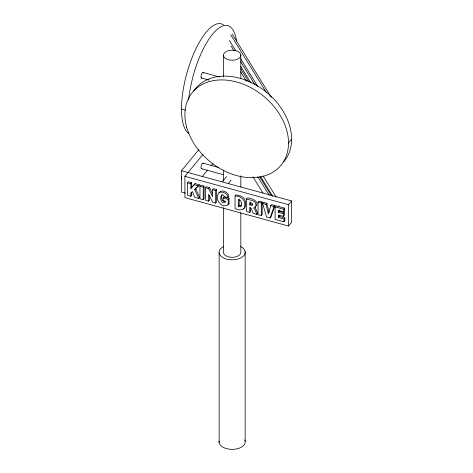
<?xml version="1.0" encoding="UTF-8"?>
<svg xmlns="http://www.w3.org/2000/svg" width="473" height="473" viewBox="0 0 473 473"><rect width="100%" height="100%" fill="white"/><g stroke="black" fill="none" stroke-linecap="round" stroke-linejoin="round"><path stroke-width="0.71" d="M270.727 205.649L268.386 214.038L266.015 204.36L266.878 203.307L263.473 202.373L262.61 203.425L266.589 217.066L270.118 218.029L270.988 216.977L274.902 205.501L271.597 204.596L270.727 205.649L274.033 206.559L274.902 205.501M270.118 218.029L274.033 206.559M222.192 194.48C220.767 196.904 221.476 201.823 225.036 201.658M219.005 192.878L220.442 191.405A4.547 3.352 39.4 0 1 222.345 191.033C225.355 191.21 228.435 193.031 228.885 196.224L228.016 197.276L224.876 197.087C219.886 189.46 218.627 205.589 225.308 202.379L225.308 201.202L223.126 200.605L223.126 197.992L223.995 196.939L229.027 198.317L229.027 203.668L228.163 204.72C220.873 209.273 213.465 197.466 219.578 192.458A4.547 3.352 39.4 0 1 221.476 192.085C224.486 192.263 227.572 194.084 228.016 197.276M185.41 193.138L181.478 192.056L181.478 170.735L198.808 149.657M181.478 170.735L291.61 200.924L291.61 222.251L288.5 226.035L184.919 197.637L184.919 176.311L203.018 154.304M190.838 196.295L190.838 193.232L191.701 192.18L191.701 195.243L190.838 196.295L187.58 195.402L187.58 182.856L188.443 181.803L191.701 182.696L191.701 187.438L190.838 188.491L190.838 183.749L191.701 182.696M190.838 188.491L195.113 183.63L199.446 184.819L194.734 189.555L198.755 198.465L199.618 197.412L195.597 188.502L199.446 184.819M202.077 176.772L207.694 169.943M210.976 165.958L212.844 163.682M194.734 189.555L195.597 188.502M199.961 186.25L200.83 185.197L204.094 186.09L204.094 198.636L203.224 199.695L199.961 198.796L199.961 186.25L203.224 187.142L204.094 186.09M209.515 195.302L209.515 200.126L208.646 201.179L205.584 200.339L205.584 187.793L206.453 186.74L209.492 187.574L212.543 193.747M208.646 201.179L208.646 194.291L212.596 202.261L215.664 203.1L216.528 202.048L216.528 189.502L213.459 188.662L212.596 189.714L212.596 196.656L208.623 188.626L209.492 187.574M222.328 181.673L226.532 176.565M215.664 203.1L215.664 190.554L216.528 189.502M228.27 183.583L231.072 180.178M228.163 204.72L228.163 199.375L229.027 198.317M235.051 195.869C239.982 196.076 245.345 199.216 244.748 204.762C245.806 210.798 238.711 210.887 235.051 208.416L235.051 195.869L235.915 194.817C239.657 195.544 244.736 196.638 245.357 201.202C245.735 203.721 246.102 207.31 243.453 208.711M288.5 143.017L291.61 139.233M238.303 206.459L238.303 199.606C241.762 199.748 242.43 204.75 240.556 206.807L238.303 206.459L239.172 205.406L239.172 199.234M250.643 207.759L250.643 211.401L249.774 212.454L246.504 211.555L246.504 199.009L247.367 197.956C251.334 197.537 261.403 202.568 254.982 206.831M249.774 204.992L249.774 202.438C251.187 202.373 253.782 203.863 252.304 205.377L249.774 204.992L250.643 203.934L250.643 202.024M258.045 202.172L258.908 201.12L262.172 202.012L262.172 214.559L261.309 215.617L258.045 214.718L258.045 202.172L261.309 203.065L262.172 202.012M249.774 212.454L249.774 207.363L251.139 208.38L253.191 213.388L256.869 214.399L257.738 213.347L255.184 207.57M284.847 217.935L283.977 218.987L278.355 217.444L279.224 216.392L284.847 217.935L284.847 220.779L283.977 221.831L275.091 219.395L275.091 206.849L275.954 205.79L284.687 208.185L284.687 210.863L283.818 211.916L278.355 210.42L278.355 212.412L283.422 213.802L284.291 212.749L279.224 211.36L278.355 212.412M283.818 211.916L283.818 209.237L284.687 208.185M288.5 226.035L288.5 204.708L291.61 200.924M278.355 217.444L278.355 214.973L283.422 216.362L284.291 215.31L284.291 212.749M191.701 187.438L195.113 183.63M190.838 193.232L192.517 191.595L194.74 197.365L198.755 198.465M228.122 204.076L229.027 203.668M241.425 205.755L239.172 205.406M252.878 204.377L250.643 203.934M203.112 72.475L219.496 76.969M201.35 77.968L209.184 80.114M181.478 109.044L185.41 110.12M203.112 163.179L218.668 167.442M201.35 168.672L223.268 174.679M184.919 176.311L288.5 204.708M187.58 182.856L190.838 183.749M194.249 184.683L198.583 185.871M205.584 187.793L208.623 188.626M212.596 189.714L215.664 190.554M246.504 199.009C249.785 200.144 256.082 200.191 256.017 205.099C256.141 206.559 255.03 208.096 253.469 207.931L254.835 209.427L256.869 214.399M262.61 203.425L266.015 204.36M275.091 206.849L283.818 209.237M223.126 197.992L228.163 199.375M232.278 34.139L271.342 97.473M230.688 34.695L266.269 92.383M229.476 40.619L235.666 50.646M240.692 58.8L257.714 86.393M231.031 45.922L234.123 50.924M240.68 61.567L254.965 84.72M240.68 66.303L251.104 83.201M240.692 68.762L248.804 81.918M240.645 71.825L246.439 81.22M263.094 175.891L276.202 197.146M260.392 176.252L272.732 196.26M259.647 176.642L271.206 195.379M257.667 176.565L269.226 195.308M252.984 176.861L263.006 193.102M223.469 55.613L223.948 56.896A8.703 5.026 0 0 0 232.846 60.219L235.069 59.947A8.703 5.026 0 0 0 240.568 53.946A8.703 5.026 0 0 0 230.694 50.256A8.703 5.026 0 0 0 223.469 55.613L223.469 77.022M223.392 246.693A13.061 7.538 0 0 0 219.129 252.895L219.844 254.817A13.061 7.538 0 0 0 226.543 259.098L229.789 259.707A13.061 7.538 0 0 0 243.944 255.521A13.061 7.538 0 0 0 240.609 246.545M219.129 252.895L219.129 442.438L219.844 444.366A13.061 7.538 0 0 0 226.543 448.646L229.789 449.249A13.061 7.538 0 0 0 244.783 439.931M266.878 203.307L269.084 212.294M283.977 218.987L283.977 221.831M283.422 213.802L283.422 216.362M279.224 210.03L279.224 211.36M279.224 215.156L279.224 216.392M261.309 203.065L261.309 215.617M245.162 251.683L245.162 441.232M240.822 54.809L240.822 78.429M240.822 175.861L240.822 186.93M240.822 212.767L240.822 251.884A8.703 5.026 0 0 1 235.069 257.022L232.846 257.3A8.703 5.026 0 0 1 223.948 253.977L223.469 252.694L223.469 207.665M223.469 170.026L223.469 181.094M203.224 187.142L203.224 199.695M181.65 176.997L181.65 179.557M201.906 168.607A2.903 1.017 -74.7 0 1 201.244 165.686A2.903 1.017 -74.7 0 1 203.307 163.427M188.68 133.386A57.334 20.079 -74.7 0 1 188.68 67.184A57.334 20.079 -74.7 0 1 223.457 24.898M188.615 99.986A57.334 20.079 -74.7 0 1 212.489 34.287A57.334 20.079 -74.7 0 1 236.571 41.181M201.906 77.903A2.903 1.017 -74.7 0 1 201.35 74.616A2.903 1.017 -74.7 0 1 203.431 73.149M193.759 91.011A57.334 42.286 39.4 0 1 265.347 91.307A57.334 42.286 39.4 0 1 283.806 161.807M219.129 442.438A13.061 7.538 0 0 1 219.147 441.126M278.467 206.323A2.903 2.235 -31.7 0 1 278.899 205.743M186.681 127.219A57.334 42.286 39.4 0 0 273.329 171.959A57.334 42.286 39.4 0 0 250.116 87.28A57.334 42.286 39.4 0 0 186.681 127.219"/></g></svg>
